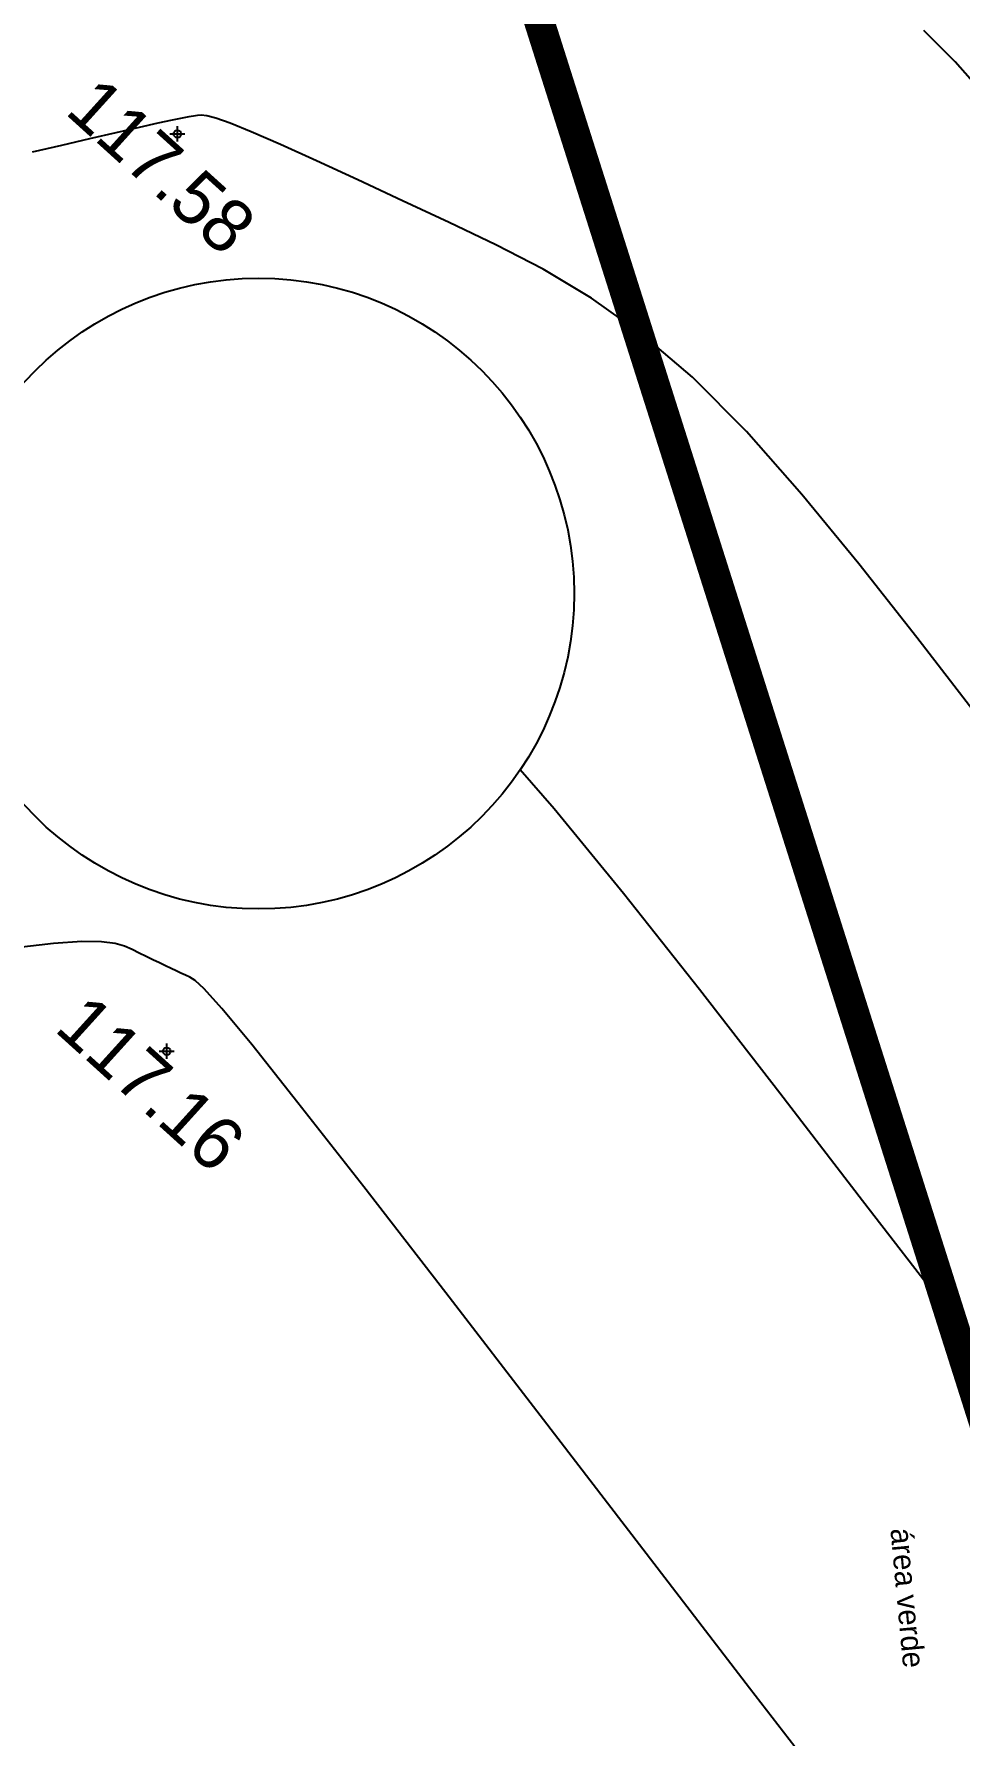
# Model space of a CAD drawing. Extents: x -85466713 to -87592, y -94413748 to -55832.
# Drawn here: x -196602.11 to -196595.99, y -55932.73 to -55921.48 of the extents above; entities that cross this region are included whole.
import ezdxf
from ezdxf.enums import TextEntityAlignment as Align

# ---------------------------------------------------------------- set-up
doc = ezdxf.new("R2010")
doc.units = 0
doc.header["$MEASUREMENT"] = 0
doc.header["$PDMODE"] = 34
doc.header["$PDSIZE"] = 0.05
doc.linetypes.add('DASHED', pattern=[70, 50, -20])
for name, color, linetype in [('.Legendas', 7, 'Continuous'), ('0_PROPfinal', 4, 'Continuous'), ('CV', 8, 'Continuous'), ('LEVTP_MURO', 1, 'Continuous'), ('POINTS', 2, 'Continuous'), ('Z', 1, 'Continuous')]:
    doc.layers.add(name, color=color, linetype=linetype)
doc.layers.add('0_Limites_Terreno', color=30, linetype='DASHED', lineweight=35)

# ---------------------------------------------------------------- blocks, each defined once
blk = doc.blocks.new('20240619.EP_LA_V04s.muro')
at = {"layer": '0_Limites_Terreno', "ltscale": 0.02, "const_width": 0.2, "flags": 128}
blk.add_lwpolyline([(-87781.781, -65601.29), (-87775.512, -65593.673), (-87769.826, -65586.055), (-87769.145, -65585.075), (-87800.258, -65566.932), (-87824.885, -65599.053), (-87825.775, -65600.168), (-87821.282, -65605.131), (-87819.31, -65607.764), (-87816.323, -65611.177), (-87813.849, -65613.468), (-87811.47, -65615.392), (-87806.577, -65618.912), (-87801.091, -65622.497), (-87799.787, -65623.349), (-87798.54, -65622.935), (-87796.168, -65620.22), (-87792.158, -65615.619), (-87787.572, -65608.837)], close=True, dxfattribs=at)
at = {"layer": 'CV', "linetype": 'Continuous'}
for points in [[(-87784.199, -65573.208, 0), (-87784.52, -65573.172, 0), (-87784.813, -65573.156, 0)], [(-87778.169, -65579.464, 0), (-87779.039, -65579.323, 0), (-87779.923, -65579.164, 0), (-87779.923, -65579.164, 0), (-87780.804, -65579.003, 0), (-87781.658, -65578.851, 0), (-87782.457, -65578.717, 0), (-87783.171, -65578.609, 0), (-87783.51, -65578.569, 0)]]:
    blk.add_polyline3d(points, dxfattribs=at)
at = {"layer": 'LEVTP_MURO', "linetype": 'Continuous'}
blk.add_circle((-87785.574, -65578.865, 117.582), 2.085, dxfattribs=at)
at = {"layer": 'POINTS'}
for p in [(-87788.01, -65576.972, 117.582), (-87783.994, -65581.515, 117.161)]:
    blk.add_point(p, dxfattribs=at)
at = {"layer": 'Z'}
for s, p in [(' 117.58', (-87788.01, -65577.372, 117.582)), (' 117.16', (-87783.994, -65581.915, 117.161))]:
    blk.add_text(s, height=0.35, dxfattribs=at).set_placement(p, align=Align.CENTER)
at = {"layer": '.Legendas', "insert": (-87772.383, -65586.115), "char_height": 0.145, "width": 8.0775, "attachment_point": 9, "rotation": 317.4277, "bg_fill": 2}
blk.add_mtext('\\pxql;{\\fCentury Gothic|b0|i0|c0|p34;área verde}', dxfattribs=at)
at = {"layer": 'CV', "linetype": 'Continuous'}
for points in [[(-87781.532, -65576.275, 0), (-87782.154, -65576.162, 0), (-87782.765, -65576.057, 0), (-87783.352, -65575.97, 0), (-87783.903, -65575.908, 0), (-87784.407, -65575.881, 0), (-87784.407, -65575.881, 0), (-87784.854, -65575.894, 0), (-87785.254, -65575.941, 0), (-87785.618, -65576.014, 0), (-87785.958, -65576.104, 0), (-87786.286, -65576.202, 0), (-87786.286, -65576.202, 0), (-87786.61, -65576.302, 0), (-87786.922, -65576.398, 0), (-87787.209, -65576.488, 0), (-87787.458, -65576.568, 0), (-87787.658, -65576.634, 0), (-87787.658, -65576.634, 0), (-87787.799, -65576.686, 0), (-87787.891, -65576.724, 0), (-87787.946, -65576.753, 0), (-87787.976, -65576.775, 0), (-87787.993, -65576.793, 0), (-87787.993, -65576.793, 0), (-87788.009, -65576.813, 0), (-87788.029, -65576.838, 0), (-87788.057, -65576.874, 0), (-87788.097, -65576.928, 0), (-87788.153, -65577.006, 0), (-87788.153, -65577.006, 0), (-87788.226, -65577.111, 0), (-87788.316, -65577.239, 0), (-87788.418, -65577.385, 0), (-87788.527, -65577.542, 0), (-87788.641, -65577.706, 0)], [(-87777.169, -65582.26, 0), (-87778.314, -65582.053, 0), (-87778.314, -65582.053, 0), (-87779.454, -65581.845, 0), (-87780.55, -65581.645, 0), (-87781.556, -65581.462, 0), (-87782.428, -65581.306, 0), (-87783.122, -65581.186, 0), (-87783.122, -65581.186, 0), (-87783.607, -65581.106, 0), (-87783.913, -65581.061, 0), (-87784.086, -65581.043, 0), (-87784.169, -65581.042, 0), (-87784.208, -65581.05, 0), (-87784.208, -65581.05, 0), (-87784.239, -65581.06, 0), (-87784.271, -65581.069, 0), (-87784.304, -65581.08, 0), (-87784.34, -65581.09, 0), (-87784.379, -65581.102, 0), (-87784.379, -65581.102, 0), (-87784.421, -65581.114, 0), (-87784.467, -65581.128, 0), (-87784.515, -65581.142, 0), (-87784.564, -65581.156, 0), (-87784.614, -65581.17, 0), (-87784.614, -65581.17, 0), (-87784.666, -65581.187, 0), (-87784.725, -65581.215, 0), (-87784.799, -65581.267, 0), (-87784.897, -65581.354, 0), (-87785.026, -65581.488, 0), (-87785.026, -65581.488, 0), (-87785.19, -65581.677, 0)]]:
    blk.add_polyline3d(points, dxfattribs=at)
at = {"layer": 'LEVTP_MURO', "linetype": 'Continuous'}
blk.add_line((-87800.258, -65566.932), (-87769.145, -65585.075), dxfattribs=at)

msp = doc.modelspace()

# ---------------------------------------------------------------- block references
at = {"layer": '0_PROPfinal', "linetype": 'Continuous', "rotation": 317.8569578479464}
msp.add_blockref('20240619.EP_LA_V04s.muro', (-87507.723, -66202.984), dxfattribs=at)

doc.saveas('drawing.dxf')
